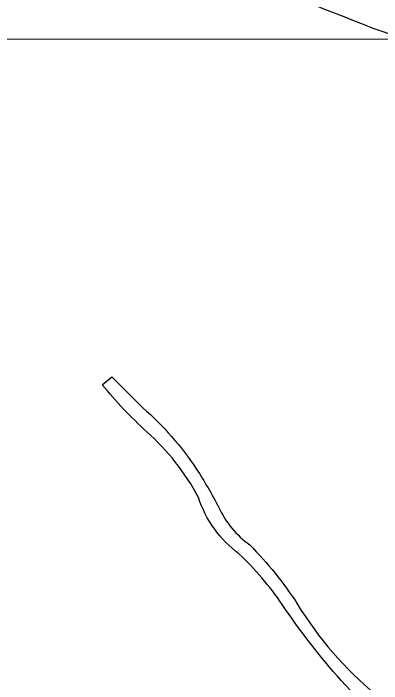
# Model space of a CAD drawing. Extents: x -116 to 766, y 70 to 1116.
# Drawn here: x 260.7 to 288.2, y 770.9 to 820.9 of the extents above; entities that cross this region are included whole.
import ezdxf

# ---------------------------------------------------------------- set-up
doc = ezdxf.new("R2010")
doc.units = 0
doc.header["$MEASUREMENT"] = 0
for name, color, linetype in [('10', 3, 'CONTINUOUS'), ('16', 6, 'CONTINUOUS'), ('24', 4, 'CONTINUOUS'), ('30', 4, 'CONTINUOUS'), ('MESH', 6, 'CONTINUOUS')]:
    doc.layers.add(name, color=color, linetype=linetype)

msp = doc.modelspace()

# ---------------------------------------------------------------- linework, layer by layer
at = {"layer": '10'}
for points in [[(168.58, 874.013, 0.000009), (187.504, 864.336, 0.042603)], [(213.585, 853.039, -0.045188), (233.461, 844.744, -0.020172), (248.364, 836.484, 0.026231), (264.345, 828.574, -0.008821), (287.532, 819.852, -0.015626), (313.264, 809.947, -0.006891), (331.928, 801.301, 0.177031), (334.206, 800.389, 0.01941), (352.572, 787.849, 0.052334), (361.583, 782.453, 0.082695), (365.738, 780.945, 0.059899), (372.955, 775.249, 0.10594), (379.705, 773.274, 0.10594)]]:
    msp.add_lwpolyline(points, format="xyb", dxfattribs=at)
at = {"layer": '16'}
msp.add_lwpolyline([(195.207, 671.778), (235.324, 669.47, 0.001583), (209.436, 546.662, 0.000011), (182.438, 418.935, -0.186091)], format="xyb", dxfattribs=at)
at = {"layer": '24'}
msp.add_lwpolyline([(285.159, 739.828), (298.775, 757.781, -0.005908), (295.804, 761.924, 0.088882), (291.353, 765.854, -0.061386), (285.165, 771.141, -0.03464), (280.772, 776.818, 0.052444), (277.529, 780.604, -0.154453), (274.514, 784.793, 0.090754), (270.653, 789.704, -0.035275), (267.319, 793.222), (268.04, 793.799), (270.352, 791.498, -0.067591), (274.351, 786.944, -0.024539), (276.032, 784.065, 0.132002), (278.341, 781.27, -0.050769), (281.892, 776.854, 0.082383), (287.756, 770.091, -0.001774), (293.812, 765.254, -0.042491), (297.235, 761.645, -0.024781), (299.509, 758.484, 2.99043)], format="xyb", dxfattribs=at)
msp.add_lwpolyline([(285.159, 739.828), (298.775, 757.781, -0.005908), (295.804, 761.924, 0.088882), (291.353, 765.854, -0.061386), (285.165, 771.141, -0.03464), (280.772, 776.818, 0.052444), (277.529, 780.604, -0.154453), (274.514, 784.793, 0.090754), (270.653, 789.704, -0.035275), (267.319, 793.222), (268.04, 793.799), (270.352, 791.498, -0.067591), (274.351, 786.944, -0.024539), (276.032, 784.065, 0.132002), (278.341, 781.27, -0.050769), (281.892, 776.854, 0.082383), (287.756, 770.091, -0.001774), (293.812, 765.254, -0.042491), (297.235, 761.645, -0.024781), (299.509, 758.484, 2.99043)], format="xyb", dxfattribs=at)
msp.add_lwpolyline([(285.159, 739.828), (298.775, 757.781, -0.005908), (295.804, 761.924, 0.088882), (291.353, 765.854, -0.061386), (285.165, 771.141, -0.03464), (280.772, 776.818, 0.052444), (277.529, 780.604, -0.154453), (274.514, 784.793, 0.090754), (270.653, 789.704, -0.035275), (267.319, 793.222), (268.04, 793.799), (270.352, 791.498, -0.067591), (274.351, 786.944, -0.024539), (276.032, 784.065, 0.132002), (278.341, 781.27, -0.050769), (281.892, 776.854, 0.082383), (287.756, 770.091, -0.001774), (293.812, 765.254, -0.042491), (297.235, 761.645, -0.024781), (299.509, 758.484, 2.99043)], format="xyb", dxfattribs=at)
at = {"layer": '30'}
msp.add_lwpolyline([(334.471, 804.772, 0.034184), (313.826, 814.963, -0.005386), (281.174, 827.34, 0.017643), (265.14, 833.637, -0.066149), (253.177, 839.234), (233.325, 850.263)], format="xyb", dxfattribs=at)
at = {"layer": 'MESH'}
msp.add_lwpolyline([(694.875, 818.814), (115.699, 819.074)], dxfattribs=at)

doc.saveas('drawing.dxf')
